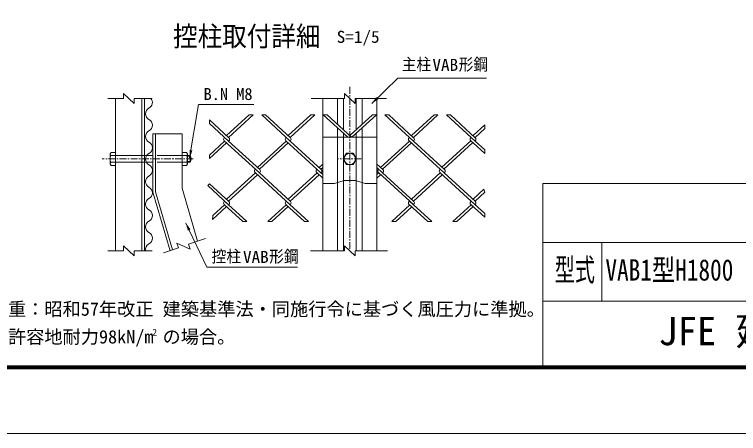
# Model space of a CAD drawing. Units: millimetres, scale not verified, with parts at other scales. Extents: x -4455 to 4455, y -3150 to 3150.
# Drawn here: x 344 to 2954, y -3150 to -1639 of the extents above; entities that cross this region are included whole.
import ezdxf
from ezdxf.enums import TextEntityAlignment as Align

# ---------------------------------------------------------------- set-up
doc = ezdxf.new("R2010")
doc.units = ezdxf.units.MM
doc.header["$LTSCALE"] = 20
doc.linetypes.add('DASHED', pattern=[7.5, 6, -1.5])
doc.linetypes.add('USER1', pattern=[2, 1.25, -0.25, 0.25, -0.25])
doc.layers.add('0-3_7詳細', color=7, linetype='Continuous', lineweight=18)
doc.layers.add('0-E_D-TTL', color=7, linetype='Continuous', lineweight=18)
doc.layers.add('0-F_D-TTL-TXT', color=7, linetype='Continuous')
doc.styles.add('ＭＳ ゴシック', font='')
doc.styles.get('ＭＳ ゴシック').set_extended_font_data('MS Gothic')

msp = doc.modelspace()

# ---------------------------------------------------------------- linework, layer by layer
at = {"layer": '0-3_7詳細', "color": 1, "linetype": 'USER1'}
for p, q in [((1552.8, -1899.68), (1552.8, -2491.91)), ((988.05, -2159.8), (660.57, -2159.8)), ((1593.09, -2159.8), (1512.45, -2159.8))]:
    msp.add_line(p, q, dxfattribs=at)
at = {"layer": '0-3_7詳細', "color": 4}
for p, q in [((775.76, -1959.6), (736.99, -1923.6)), ((736.99, -1941.6), (736.99, -1923.6)), ((1572.18, -1959.6), (1533.41, -1923.6)), ((1533.41, -1941.6), (1533.41, -1923.6)), ((736.99, -1941.6), (680.42, -1941.6)), ((775.76, -1941.6), (841.03, -1941.6)), ((775.76, -1941.6), (775.76, -1959.6)), ((1533.41, -1941.6), (1413.83, -1941.6)), ((1572.18, -1941.6), (1685.35, -1941.6)), ((1572.18, -1941.6), (1572.18, -1959.6)), ((971.54, -2467.86), (1033.22, -2446.5)), ((736.99, -2491.91), (736.99, -2473.91)), ((775.76, -2509.91), (736.99, -2473.91)), ((934.91, -2480.54), (929.02, -2463.53)), ((977.43, -2484.86), (929.02, -2463.53)), ((971.54, -2467.86), (977.43, -2484.86)), ((1533.41, -2491.91), (1533.41, -2473.91)), ((1572.18, -2509.91), (1533.41, -2473.91)), ((736.99, -2491.91), (680.42, -2491.91)), ((775.76, -2491.91), (841.03, -2491.91)), ((775.76, -2491.91), (775.76, -2509.91)), ((934.91, -2480.54), (881.45, -2499.05)), ((1533.41, -2491.91), (1410.6, -2491.91)), ((1572.18, -2491.91), (1689, -2491.91)), ((1572.18, -2491.91), (1572.18, -2509.91))]:
    msp.add_line(p, q, dxfattribs=at)
at = {"layer": '0-3_7詳細'}
for p, q in [((708.19, -1941.6), (708.19, -2491.91)), ((802.69, -1941.6), (802.69, -2491.91)), ((813.19, -1941.6), (813.19, -2491.91)), ((1455.3, -1941.6), (1455.3, -2491.91)), ((1507.8, -1941.6), (1507.8, -2034.76)), ((1530.3, -1941.6), (1530.3, -2055.37)), ((1575.3, -1941.6), (1575.3, -2055.37)), ((1597.8, -1941.6), (1597.8, -2034.76)), ((1650.3, -1941.6), (1650.3, -2491.91)), ((1507.8, -2047.78), (1507.8, -2491.91)), ((1597.8, -2047.78), (1597.8, -2491.91)), ((852.19, -2069.8), (852.19, -2278.92)), ((948.19, -2069.8), (948.19, -2264.8)), ((1650.3, -2081.91), (1455.29, -2081.91)), ((1530.3, -2068.39), (1530.3, -2491.91)), ((1575.3, -2068.39), (1575.3, -2491.91)), ((688.99, -2142.04), (692.31, -2136.28)), ((692.31, -2136.28), (708.19, -2136.28)), ((708.19, -2183.32), (708.19, -2136.28)), ((948.19, -2183.32), (948.19, -2136.28)), ((688.99, -2177.56), (688.99, -2142.04)), ((691.05, -2147.8), (708.19, -2147.8)), ((813.19, -2147.8), (843.19, -2147.8)), ((965.33, -2147.8), (948.19, -2147.8)), ((967.39, -2177.56), (967.39, -2142.04)), ((967.39, -2147.8), (978.05, -2147.8)), ((978.05, -2171.8), (978.05, -2147.8)), ((688.99, -2177.56), (692.31, -2183.32)), ((691.05, -2171.8), (708.19, -2171.8)), ((692.31, -2183.32), (708.19, -2183.32)), ((813.19, -2171.8), (843.19, -2171.8)), ((813.19, -2308.15), (813.19, -2188.15)), ((965.33, -2171.8), (948.19, -2171.8)), ((964.06, -2183.32), (948.19, -2183.32)), ((967.39, -2177.56), (964.06, -2183.32)), ((967.39, -2171.8), (978.05, -2171.8)), ((1498.02, -2248.16), (1532.17, -2237.68)), ((1532.17, -2237.68), (1573.42, -2237.68)), ((1573.42, -2237.68), (1607.59, -2248.16)), ((948.19, -2264.8), (1004.39, -2456.48)), ((1455.3, -2248.16), (1498.02, -2248.16)), ((1607.59, -2248.16), (1650.3, -2248.16)), ((843.19, -2280.25), (904.96, -2490.91)), ((852.19, -2278.92), (913.48, -2487.96))]:
    msp.add_line(p, q, dxfattribs=at)
at = {"layer": '0-3_7詳細', "color": 3}
for p, q in [((1190.11, -2001.43), (1108.74, -2075.99)), ((1204.32, -2001.43), (1115.85, -2082.5)), ((1204.32, -2001.43), (1190.11, -2001.43)), ((1337.87, -2095.52), (1235.19, -2001.43)), ((1249.4, -2001.43), (1235.19, -2001.43)), ((1338.94, -2083.48), (1249.4, -2001.43)), ((1412.14, -2001.43), (1330.77, -2075.99)), ((1426.35, -2001.43), (1337.87, -2082.5)), ((1426.35, -2001.43), (1412.14, -2001.43)), ((1545.05, -2081.91), (1457.22, -2001.43)), ((1471.43, -2001.43), (1457.22, -2001.43)), ((1559.26, -2081.91), (1471.43, -2001.43)), ((1634.16, -2001.43), (1552.8, -2075.99)), ((1648.37, -2001.43), (1560.54, -2081.91)), ((1648.37, -2001.43), (1634.16, -2001.43)), ((1783, -2096.5), (1679.25, -2001.43)), ((1693.46, -2001.43), (1679.25, -2001.43)), ((1784.07, -2084.46), (1693.46, -2001.43)), ((1856.19, -2001.43), (1774.83, -2075.99)), ((1870.4, -2001.43), (1781.93, -2082.5)), ((1870.4, -2001.43), (1856.19, -2001.43)), ((2003.96, -2095.52), (1901.28, -2001.43)), ((1915.49, -2001.43), (1901.28, -2001.43)), ((2006.1, -2084.46), (1915.49, -2001.43)), ((1116.92, -2083.48), (1046.63, -2019.07)), ((1046.63, -2019.07), (1046.63, -2032.09)), ((1115.85, -2095.52), (1046.63, -2032.09)), ((2038.88, -2037.48), (1996.85, -2075.99)), ((2038.88, -2050.5), (2003.96, -2082.5)), ((2038.88, -2050.5), (2038.88, -2037.48)), ((1101.64, -2082.5), (1100.57, -2083.48)), ((1101.64, -2082.5), (1100.57, -2083.48)), ((1323.66, -2082.5), (1322.59, -2083.48)), ((1323.66, -2082.5), (1322.59, -2083.48)), ((1323.66, -2082.5), (1322.59, -2083.48)), ((1323.66, -2082.5), (1322.59, -2083.48)), ((1767.72, -2082.5), (1766.65, -2083.48)), ((1767.72, -2082.5), (1766.65, -2083.48)), ((1989.75, -2082.5), (1988.68, -2083.48)), ((1989.75, -2082.5), (1988.68, -2083.48)), ((1101.64, -2095.52), (1046.63, -2145.93)), ((1108.74, -2102.03), (1046.63, -2158.95)), ((1226.86, -2210.27), (1100.57, -2094.54)), ((1115.85, -2095.52), (1117.28, -2094.2)), ((1116.92, -2094.54), (1115.85, -2095.52)), ((1227.93, -2198.23), (1115.85, -2095.52)), ((1323.66, -2095.52), (1219.76, -2190.74)), ((1330.77, -2102.03), (1226.86, -2197.25)), ((1448.89, -2210.27), (1322.59, -2094.54)), ((1338.94, -2094.54), (1337.87, -2095.52)), ((1449.96, -2198.23), (1337.87, -2095.52)), ((1767.72, -2095.52), (1663.81, -2190.74)), ((1774.83, -2102.03), (1670.92, -2197.25)), ((1892.94, -2210.27), (1766.65, -2094.54)), ((1783, -2094.54), (1781.93, -2095.52)), ((1895.09, -2199.21), (1783, -2096.5)), ((1988.68, -2094.54), (1884.77, -2189.76)), ((1995.78, -2101.05), (1891.87, -2196.27)), ((1996.85, -2102.03), (1988.68, -2094.54)), ((2038.88, -2140.54), (1996.85, -2102.03)), ((2005.4, -2094.2), (2003.96, -2095.52)), ((2005.4, -2094.2), (2003.96, -2095.52)), ((2005.03, -2094.54), (2003.96, -2095.52)), ((2005.03, -2094.54), (2003.96, -2095.52)), ((2038.88, -2127.52), (2003.96, -2095.52)), ((2038.88, -2140.54), (2038.88, -2127.52)), ((1046.63, -2145.93), (1046.63, -2158.95)), ((1227.93, -2198.23), (1219.76, -2190.74)), ((1455.3, -2178.35), (1441.78, -2190.74)), ((1449.96, -2198.23), (1441.78, -2190.74)), ((1455.3, -2191.37), (1448.89, -2197.25)), ((1671.99, -2198.23), (1650.3, -2178.35)), ((1670.92, -2210.27), (1650.3, -2191.37)), ((1212.65, -2210.27), (1108.74, -2305.48)), ((1219.76, -2216.78), (1115.85, -2311.99)), ((1212.65, -2197.25), (1211.58, -2198.23)), ((1212.65, -2197.25), (1211.58, -2198.23)), ((1337.87, -2325.01), (1211.58, -2209.29)), ((1226.86, -2210.27), (1228.3, -2208.95)), ((1227.93, -2209.29), (1226.86, -2210.27)), ((1338.94, -2312.97), (1226.86, -2210.27)), ((1434.68, -2210.27), (1330.77, -2305.48)), ((1441.78, -2216.78), (1337.87, -2311.99)), ((1434.68, -2197.25), (1433.61, -2198.23)), ((1434.68, -2197.25), (1433.61, -2198.23)), ((1455.3, -2229.16), (1433.61, -2209.29)), ((1449.96, -2209.29), (1448.89, -2210.27)), ((1455.3, -2216.14), (1448.89, -2210.27)), ((1656.71, -2210.27), (1650.3, -2216.14)), ((1663.81, -2216.78), (1650.3, -2229.16)), ((1656.71, -2197.25), (1655.64, -2198.23)), ((1656.71, -2197.25), (1655.64, -2198.23)), ((1783, -2326), (1655.64, -2209.29)), ((1671.99, -2209.29), (1670.92, -2210.27)), ((1784.07, -2313.96), (1670.92, -2210.27)), ((1878.73, -2210.27), (1774.83, -2305.48)), ((1885.84, -2216.78), (1781.93, -2311.99)), ((1878.73, -2197.25), (1877.66, -2198.23)), ((1878.73, -2197.25), (1877.66, -2198.23)), ((2005.03, -2326), (1877.66, -2209.29)), ((1885.84, -2216.78), (1877.66, -2209.29)), ((1894.38, -2208.95), (1892.94, -2210.27)), ((1894.01, -2209.29), (1892.94, -2210.27)), ((1894.01, -2209.29), (1892.94, -2210.27)), ((2006.1, -2313.96), (1892.94, -2210.27)), ((1047.4, -2249.27), (1040.86, -2256.31)), ((1115.85, -2325.01), (1040.86, -2256.31)), ((1116.92, -2312.97), (1047.4, -2249.27)), ((2036.14, -2269.49), (1996.85, -2305.48)), ((2036.14, -2269.49), (2038.88, -2279.99)), ((2038.88, -2279.99), (2003.96, -2311.99)), ((1101.64, -2311.99), (1100.57, -2312.97)), ((1101.64, -2311.99), (1100.57, -2312.97)), ((1181.87, -2385.51), (1101.64, -2311.99)), ((1116.92, -2312.97), (1108.74, -2305.48)), ((1323.66, -2311.99), (1322.59, -2312.97)), ((1323.66, -2311.99), (1322.59, -2312.97)), ((1403.9, -2385.51), (1323.66, -2311.99)), ((1338.94, -2312.97), (1330.77, -2305.48)), ((1767.72, -2311.99), (1766.65, -2312.97)), ((1767.72, -2311.99), (1766.65, -2312.97)), ((1847.95, -2385.51), (1767.72, -2311.99)), ((1989.75, -2311.99), (1988.68, -2312.97)), ((1989.75, -2311.99), (1988.68, -2312.97)), ((2039.06, -2357.18), (1989.75, -2311.99)), ((1108.74, -2331.52), (1057.39, -2378.58)), ((1101.64, -2325.01), (1059.42, -2363.69)), ((1167.66, -2385.51), (1100.57, -2324.03)), ((1116.92, -2324.03), (1115.85, -2325.01)), ((1323.66, -2325.01), (1257.64, -2385.51)), ((1389.69, -2385.51), (1322.59, -2324.03)), ((1338.94, -2324.03), (1337.87, -2325.01)), ((1768.79, -2326), (1703.84, -2385.51)), ((1775.9, -2332.51), (1718.05, -2385.51)), ((1833.74, -2385.51), (1766.65, -2324.03)), ((1774.83, -2331.52), (1766.65, -2324.03)), ((1783, -2324.03), (1781.93, -2325.01)), ((1783, -2324.03), (1781.93, -2325.01)), ((1989.75, -2325.01), (1923.73, -2385.51)), ((1996.85, -2331.52), (1937.94, -2385.51)), ((1996.85, -2331.52), (1988.68, -2324.03)), ((2038.84, -2370), (1988.68, -2324.03)), ((2005.03, -2324.03), (2003.96, -2325.01)), ((2005.03, -2324.03), (2003.96, -2325.01)), ((1059.42, -2363.69), (1057.39, -2378.58)), ((2039.06, -2357.18), (2038.84, -2370)), ((1181.87, -2385.51), (1167.66, -2385.51)), ((1403.9, -2385.51), (1389.69, -2385.51)), ((1718.05, -2385.51), (1703.84, -2385.51)), ((1847.95, -2385.51), (1833.74, -2385.51)), ((1937.94, -2385.51), (1923.73, -2385.51))]:
    msp.add_line(p, q, dxfattribs=at)
at = {"layer": '0-3_7詳細', "color": 3, "linetype": 'DASHED'}
for p, q in [((708.19, -2147.8), (948.19, -2147.8)), ((708.19, -2171.8), (948.19, -2171.8))]:
    msp.add_line(p, q, dxfattribs=at)
at = {"layer": '0-3_7詳細', "color": 1}
for p, q in [((967.39, -2150.2), (979.26, -2150.2)), ((967.39, -2169.4), (979.26, -2169.4))]:
    msp.add_line(p, q, dxfattribs=at)
at = {"layer": '0-3_7詳細'}
for points in [[(2045.75, -1868.59), (1726.17, -1868.59), (1631.58, -1960.32)], [(1206.65, -1963.82), (1007.56, -1963.82), (975.64, -2156.22)], [(948.19, -2069.8), (843.19, -2069.8), (843.19, -2280.25)], [(967.39, -2142.04), (964.06, -2136.28), (948.19, -2136.28)], [(1364.25, -2549.81), (1037.26, -2549.81), (961.93, -2391.04)]]:
    msp.add_lwpolyline(points, dxfattribs=at)
at = {"layer": '0-3_7詳細', "color": 3}
msp.add_lwpolyline([(1529.28, -2159.8), (1541.04, -2139.43), (1564.56, -2139.43), (1576.32, -2159.8), (1564.56, -2180.17), (1541.04, -2180.17)], close=True, dxfattribs=at)
msp.add_lwpolyline([(1330.77, -2331.52), (1271.85, -2385.51), (1257.64, -2385.51)], dxfattribs=at)
msp.add_circle((1552.8, -2159.8), 20.4, dxfattribs=at)
for centre, radius, start, end in [((818.04, -1956.29), 23.12, 298.07249, 39.45287), ((839.8, -1997.09), 23.12, 118.07249, 241.92751), ((818.04, -2037.89), 23.12, 298.07249, 61.92751), ((839.8, -2078.69), 23.12, 118.07249, 241.92751), ((1105.63, -2089.01), 7.5, 132.5, 227.5), ((1111.85, -2089.01), 7.5, 312.5, 47.5), ((1327.66, -2089.01), 7.5, 132.5, 227.5), ((1333.88, -2089.01), 7.5, 312.5, 47.5), ((1771.72, -2089.01), 7.5, 132.5, 227.5), ((1777.93, -2089.01), 7.5, 312.5, 47.5), ((1993.75, -2089.01), 7.5, 132.5, 227.5), ((1999.96, -2089.01), 7.5, 312.5, 47.5), ((818.04, -2119.49), 23.12, 298.07249, 61.92751), ((839.8, -2160.29), 23.12, 118.07249, 241.92751), ((818.04, -2201.09), 23.12, 298.07249, 61.92751), ((1216.65, -2203.76), 7.5, 132.5, 227.5), ((1222.86, -2203.76), 7.5, 312.5, 47.5), ((1438.68, -2203.76), 7.5, 132.5, 227.5), ((1444.89, -2203.76), 7.5, 312.5, 47.5), ((1660.7, -2203.76), 7.5, 132.5, 227.5), ((1666.92, -2203.76), 7.5, 312.5, 47.5), ((1882.73, -2203.76), 7.5, 132.5, 227.5), ((1888.95, -2203.76), 7.5, 312.5, 47.5), ((839.8, -2241.89), 23.12, 118.07249, 241.92751), ((818.04, -2282.69), 23.12, 298.07249, 61.92751), ((839.8, -2323.49), 23.12, 118.07249, 241.92751), ((1105.63, -2318.5), 7.5, 132.5, 227.5), ((1111.85, -2318.5), 7.5, 312.5, 47.5), ((1327.66, -2318.5), 7.5, 132.5, 227.5), ((1333.88, -2318.5), 7.5, 312.5, 47.5), ((1771.72, -2318.5), 7.5, 132.5, 227.5), ((1777.93, -2318.5), 7.5, 312.5, 47.5), ((1993.75, -2318.5), 7.5, 132.5, 227.5), ((1999.96, -2318.5), 7.5, 312.5, 47.5), ((818.04, -2364.29), 23.12, 298.07249, 61.92751), ((839.8, -2405.09), 23.12, 118.07249, 241.92751), ((818.04, -2445.89), 23.12, 298.07249, 61.92751), ((839.8, -2486.69), 23.12, 118.07249, 193.04524)]:
    msp.add_arc(centre, radius, start, end, dxfattribs=at)
at = {"layer": '0-3_7詳細'}
for centre, radius, start, end in [((698.07, -2142.04), 9.09, 180, 219.3382), ((724.99, -2159.8), 36, 160.52878, 199.47122), ((958.3, -2142.04), 9.09, 320.6618, 0), ((931.39, -2159.8), 36, 340.52878, 19.47122), ((957.26, -2159.8), 24, 330, 30), ((698.07, -2177.56), 9.09, 140.6618, 180), ((958.3, -2177.56), 9.09, 0, 39.3382)]:
    msp.add_arc(centre, radius, start, end, dxfattribs=at)
for points in [[(1630.15, -1961.71), (1648.06, -1937.09), (1655.31, -1944.57)], [(975.31, -2158.2), (975.08, -2127.75), (985.36, -2129.45)], [(961.07, -2389.23), (978.64, -2414.1), (969.22, -2418.57)]]:
    msp.add_solid(points, dxfattribs=at)
at = {"layer": '0-E_D-TTL'}
for p, q in [((2248.59, -2248.64), (2248.59, -2906.26)), ((2248.59, -2248.64), (4157.81, -2248.64)), ((2248.59, -2460.77), (4157.81, -2460.77)), ((2460.72, -2460.77), (2460.72, -2672.91)), ((2248.59, -2672.91), (4157.81, -2672.91))]:
    msp.add_line(p, q, dxfattribs=at)
at = {"layer": '0-E_D-TTL', "color": 2}
msp.add_lwpolyline([(-4454.9, 3150.21), (4454.8, 3150.21), (4454.8, -3150.21), (-4454.9, -3150.21)], close=True, dxfattribs=at)
at = {"layer": '0-E_D-TTL'}
for points in [[(-4168.52, 2916.87), (4168.41, 2916.87), (4168.41, -2916.87), (-4168.52, -2916.87)], [(-4165.87, 2914.21), (4165.76, 2914.21), (4165.76, -2914.21), (-4165.87, -2914.21)], [(-4163.21, 2911.56), (4163.11, 2911.56), (4163.11, -2911.56), (-4163.21, -2911.56)], [(-4160.56, 2908.91), (4160.46, 2908.91), (4160.46, -2908.91), (-4160.56, -2908.91)], [(-4157.91, 2906.26), (4157.81, 2906.26), (4157.81, -2906.26), (-4157.91, -2906.26)]]:
    msp.add_lwpolyline(points, close=True, dxfattribs=at)

# ---------------------------------------------------------------- texts
at = {"layer": '0-3_7詳細', "style": 'ＭＳ ゴシック', "width": 0.9}
msp.add_text('控柱取付詳細', height=72.14, dxfattribs=at).set_placement((915.67, -1775.19), align=Align.BOTTOM_LEFT)
at = {"layer": '0-3_7詳細', "color": 3, "style": 'ＭＳ ゴシック'}
for s, width, p in [('S=1/5', 1.05, (1505.49, -1754.24)), ('主柱', 0.9, (1739.71, -1853.56)), ('VAB', 1.05, (1850.51, -1855.27)), ('形鋼', 0.9, (1944.98, -1853.56)), ('控柱', 0.9, (1054.78, -2545.57)), ('VAB', 1.05, (1167.81, -2548)), ('形鋼', 0.9, (1262.28, -2546.28))]:
    msp.add_text(s, height=43.26, dxfattribs=dict(at, width=width)).set_placement(p, align=Align.BOTTOM_LEFT)
msp.add_text('B.N M8', height=43.26, dxfattribs=at).set_placement((1025.71, -1960.45), align=Align.BOTTOM_LEFT)
at = {"layer": '0-F_D-TTL-TXT', "style": 'ＭＳ ゴシック'}
for s, height, width, p in [('型式', 81.64, 0.65, (2291.3, -2624.97)), ('VAB1型H1800（外忍）', 76.97, 0.8, (2473.9, -2621.64))]:
    msp.add_text(s, height=height, dxfattribs=dict(at, width=width)).set_placement(p, align=Align.BOTTOM_LEFT)
for s, height, p in [('（設計条件）風荷重：昭和57年改正 建築基準法・同施行令に基づく風圧力に準拠。', 48.09, (-203.86, -2739.86)), ('JFE 建材株式会社', 102.1, (2664.78, -2862.24)), ('（基礎条件）長期許容地耐力98kN/m の場合。', 48.09, (-203.86, -2839.86)), ('2', 24.05, (841.61, -2804.05))]:
    msp.add_text(s, height=height, dxfattribs=at).set_placement(p, align=Align.BOTTOM_LEFT)

doc.saveas('drawing.dxf')
